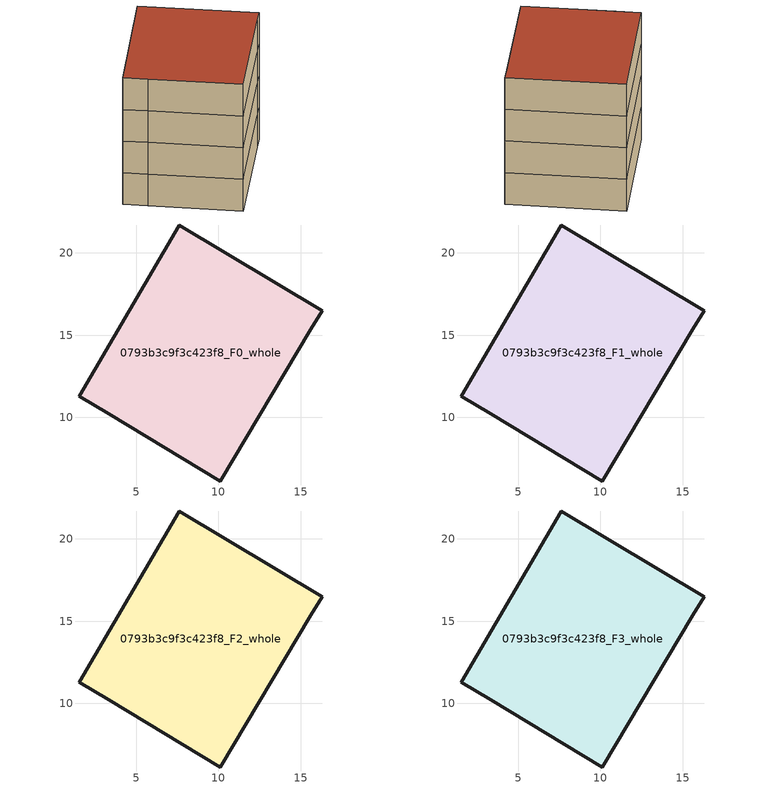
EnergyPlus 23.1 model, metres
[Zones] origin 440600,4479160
0793b3c9f3c423f8_F0_whole
 floor ground (EU_floor_Construction): 16.32,16.48 15.62,15.37 10.12,6.14 3.32,10.23 1.53,11.28 7.63,21.7 z0
 wall outside (EU_wall_Construction): 10.12,6.14 15.62,15.37 16.32,16.48 7.63,21.7 1.53,11.28 3.32,10.23 10.12,6.14 z0:3
0793b3c9f3c423f8_F1_whole
 floor to 0793b3c9f3c423f8_F0_whole (EU_floor_Construction): 16.32,16.48 15.62,15.37 10.12,6.14 3.32,10.23 1.53,11.28 7.63,21.7 z3
 wall outside (EU_wall_Construction): 10.12,6.14 15.62,15.37 16.32,16.48 7.63,21.7 1.53,11.28 3.32,10.23 10.12,6.14 z3:6
0793b3c9f3c423f8_F2_whole
 floor to 0793b3c9f3c423f8_F1_whole (EU_floor_Construction): 16.32,16.48 15.62,15.37 10.12,6.14 3.32,10.23 1.53,11.28 7.63,21.7 z6
 wall outside (EU_wall_Construction): 10.12,6.14 15.62,15.37 16.32,16.48 7.63,21.7 1.53,11.28 3.32,10.23 10.12,6.14 z6:9
0793b3c9f3c423f8_F3_whole
 floor to 0793b3c9f3c423f8_F2_whole (EU_floor_Construction): 16.32,16.48 15.62,15.37 10.12,6.14 3.32,10.23 1.53,11.28 7.63,21.7 z9
 wall outside (EU_wall_Construction): 10.12,6.14 15.62,15.37 16.32,16.48 7.63,21.7 1.53,11.28 3.32,10.23 10.12,6.14 z9:12
 roof outside (EU_roof_Construction): 10.12,6.14 15.62,15.37 16.32,16.48 7.63,21.7 1.53,11.28 3.32,10.23 z12
[Building]
EU S2 Campaign: North Axis=0; Terrain=City; Solar Distribution=FullExterior
[Site:Location]
Madrid: Latitude=40.5; Longitude=-3.5; Time Zone=1; Elevation=609
[SizingPeriod:WeatherFileDays]
AnnualSizingPeriod: Begin Month=1; Begin Day of Month=1; End Month=12; End Day of Month=31; Day of Week for Start Day=Monday; Use Weather File Daylight Saving Period=No; Use Weather File Rain and Snow Indicators=No
[MATERIAL]
EU_InternalMass_Material: Roughness=MediumRough; Thickness=0.1; Conductivity=1; Density=1800; Specific Heat=900; Thermal Absorptance=0.9; Solar Absorptance=0.7; Visible Absorptance=0.7
[MATERIAL:NOMASS] Roughness=MediumRough; Thermal Absorptance=0.9; Solar Absorptance=0.7; Visible Absorptance=0.7
Name | Thermal Resistance
EU_wall_NoMass; EU_roof_NoMass | 2.16768
EU_floor_NoMass | 1.14339
[CONSTRUCTION]
EU_wall_Construction: EU_wall_NoMass
EU_roof_Construction: EU_roof_NoMass
EU_floor_Construction: EU_floor_NoMass
EU_InternalMass_Construction: EU_InternalMass_Material
[ZONE] Type=1; Multiplier=1; Ceiling Height=autocalculate; Volume=363.762; Floor Area=autocalculate; Part of Total Floor Area=Yes
0793b3c9f3c423f8_F0_whole; 0793b3c9f3c423f8_F1_whole; 0793b3c9f3c423f8_F2_whole; 0793b3c9f3c423f8_F3_whole
[INTERNALMASS] Construction=EU_InternalMass_Construction; Surface Area=121.254
Name | Zone or ZoneList
0793b3c9f3c423f8_F0_whole_EU_InternalMass | 0793b3c9f3c423f8_F0_whole
0793b3c9f3c423f8_F1_whole_EU_InternalMass | 0793b3c9f3c423f8_F1_whole
0793b3c9f3c423f8_F2_whole_EU_InternalMass | 0793b3c9f3c423f8_F2_whole
0793b3c9f3c423f8_F3_whole_EU_InternalMass | 0793b3c9f3c423f8_F3_whole
[OTHEREQUIPMENT] Fuel Type=Electricity; Design Level Calculation Method=Watts/Area; Power per Zone Floor Area=1; Fraction Latent=0; Fraction Radiant=0; Fraction Lost=0; Carbon Dioxide Generation Rate=0; EndUse Subcategory=EU_Step8_InternalGains
Name | Zone or ZoneList or Space or SpaceList | Schedule
EU_Step8_InternalGain_0793b3c9f3c423f8_F0_whole_f000 | 0793b3c9f3c423f8_F0_whole | EU_Step8_GainSchedule_0793b3c9f3c423f8_F0_whole_f000
EU_Step8_InternalGain_0793b3c9f3c423f8_F1_whole_f000 | 0793b3c9f3c423f8_F1_whole | EU_Step8_GainSchedule_0793b3c9f3c423f8_F1_whole_f000
EU_Step8_InternalGain_0793b3c9f3c423f8_F2_whole_f000 | 0793b3c9f3c423f8_F2_whole | EU_Step8_GainSchedule_0793b3c9f3c423f8_F2_whole_f000
EU_Step8_InternalGain_0793b3c9f3c423f8_F3_whole_f000 | 0793b3c9f3c423f8_F3_whole | EU_Step8_GainSchedule_0793b3c9f3c423f8_F3_whole_f000
[ZONEVENTILATION:DESIGNFLOWRATE] Schedule=EU_AlwaysOn; Design Flow Rate Calculation Method=AirChanges/Hour; Air Changes per Hour=0.480546; Ventilation Type=Natural; Fan Pressure Rise=0; Fan Total Efficiency=1; Constant Term Coefficient=1; Temperature Term Coefficient=0; Velocity Term Coefficient=0; Velocity Squared Term Coefficient=0; Minimum Indoor Temperature=-100; Maximum Indoor Temperature=100; Delta Temperature=-100; Minimum Outdoor Temperature=-100; Maximum Outdoor Temperature=100; Maximum Wind Speed=40
Name | Zone or ZoneList or Space or SpaceList
EU_ConstantAir_0793b3c9f3c423f8_F0_whole | 0793b3c9f3c423f8_F0_whole
EU_ConstantAir_0793b3c9f3c423f8_F1_whole | 0793b3c9f3c423f8_F1_whole
EU_ConstantAir_0793b3c9f3c423f8_F2_whole | 0793b3c9f3c423f8_F2_whole
EU_ConstantAir_0793b3c9f3c423f8_F3_whole | 0793b3c9f3c423f8_F3_whole
[HVACTEMPLATE:THERMOSTAT] Constant Heating Setpoint=20; Constant Cooling Setpoint=50
EU_HeatOnly_0793b3c9f3c423f8_F0_whole; EU_HeatOnly_0793b3c9f3c423f8_F1_whole; EU_HeatOnly_0793b3c9f3c423f8_F2_whole; EU_HeatOnly_0793b3c9f3c423f8_F3_whole
[HVACTEMPLATE:ZONE:IDEALLOADSAIRSYSTEM] System Availability Schedule=EU_AlwaysOn; Maximum Heating Supply Air Temperature=50; Minimum Cooling Supply Air Temperature=13; Maximum Heating Supply Air Humidity Ratio=0.0156; Minimum Cooling Supply Air Humidity Ratio=0.0077; Heating Limit=NoLimit; Cooling Limit=NoLimit; Heating Availability Schedule=EU_AlwaysOn; Cooling Availability Schedule=EU_CoolingOff; Dehumidification Control Type=ConstantSensibleHeatRatio; Cooling Sensible Heat Ratio=0.7; Dehumidification Setpoint=60; Humidification Control Type=None; Humidification Setpoint=30; Outdoor Air Method=None; Outdoor Air Flow Rate per Person=0.00944; Outdoor Air Flow Rate per Zone Floor Area=0; Outdoor Air Flow Rate per Zone=0; Demand Controlled Ventilation Type=None; Outdoor Air Economizer Type=NoEconomizer; Heat Recovery Type=None; Sensible Heat Recovery Effectiveness=0.7; Latent Heat Recovery Effectiveness=0.65
Name | Template Thermostat
0793b3c9f3c423f8_F0_whole | EU_HeatOnly_0793b3c9f3c423f8_F0_whole
0793b3c9f3c423f8_F1_whole | EU_HeatOnly_0793b3c9f3c423f8_F1_whole
0793b3c9f3c423f8_F2_whole | EU_HeatOnly_0793b3c9f3c423f8_F2_whole
0793b3c9f3c423f8_F3_whole | EU_HeatOnly_0793b3c9f3c423f8_F3_whole
[SIZING:ZONE] Zone Cooling Design Supply Air Temperature Input Method=SupplyAirTemperature; Zone Cooling Design Supply Air Temperature=13; Zone Heating Design Supply Air Temperature Input Method=SupplyAirTemperature; Zone Heating Design Supply Air Temperature=50; Zone Cooling Design Supply Air Humidity Ratio=0.008; Zone Heating Design Supply Air Humidity Ratio=0.008; Cooling Design Air Flow Method=DesignDay; Cooling Design Air Flow Rate=0; Cooling Minimum Air Flow per Zone Floor Area=0.000762; Cooling Minimum Air Flow=0; Cooling Minimum Air Flow Fraction=0.2; Heating Design Air Flow Method=DesignDay; Heating Design Air Flow Rate=0; Heating Maximum Air Flow per Zone Floor Area=0.002032; Heating Maximum Air Flow=0.141576; Heating Maximum Air Flow Fraction=0.3; Account for Dedicated Outdoor Air System=No; Dedicated Outdoor Air System Control Strategy=NeutralSupplyAir; Dedicated Outdoor Air Low Setpoint Temperature for Design=autosize; Dedicated Outdoor Air High Setpoint Temperature for Design=autosize; Zone Load Sizing Method=Sensible Load Only No Latent Load; Zone Latent Cooling Design Supply Air Humidity Ratio Input Method=HumidityRatioDifference; Zone Cooling Design Supply Air Humidity Ratio Difference=0.005; Zone Latent Heating Design Supply Air Humidity Ratio Input Method=HumidityRatioDifference; Zone Humidification Design Supply Air Humidity Ratio Difference=0.005
0793b3c9f3c423f8_F0_whole; 0793b3c9f3c423f8_F1_whole; 0793b3c9f3c423f8_F2_whole; 0793b3c9f3c423f8_F3_whole
[SCHEDULE:CONSTANT]
Name | Hourly Value
EU_AlwaysOn | 1
EU_CoolingOff | 0
[SCHEDULE:FILE] Column Number=1; Rows to Skip at Top=0; Number of Hours of Data=8760; Column Separator=Comma; Interpolate to Timestep=No; Minutes per Item=60; Adjust Schedule for Daylight Savings=Yes
Name | File
EU_Step8_GainSchedule_0793b3c9f3c423f8_F0_whole_f000 | C:\Users\o_iseri\Desktop\OpenUBEM\openubem\outputs\eu_evidence\EU-11\ES-MAD-BERRUGUETE\idfs\0793b3c9f3c423f8\0793b3c9f3c423f8_F0_whole_f000_gain.csv
EU_Step8_GainSchedule_0793b3c9f3c423f8_F1_whole_f000 | C:\Users\o_iseri\Desktop\OpenUBEM\openubem\outputs\eu_evidence\EU-11\ES-MAD-BERRUGUETE\idfs\0793b3c9f3c423f8\0793b3c9f3c423f8_F1_whole_f000_gain.csv
EU_Step8_GainSchedule_0793b3c9f3c423f8_F2_whole_f000 | C:\Users\o_iseri\Desktop\OpenUBEM\openubem\outputs\eu_evidence\EU-11\ES-MAD-BERRUGUETE\idfs\0793b3c9f3c423f8\0793b3c9f3c423f8_F2_whole_f000_gain.csv
EU_Step8_GainSchedule_0793b3c9f3c423f8_F3_whole_f000 | C:\Users\o_iseri\Desktop\OpenUBEM\openubem\outputs\eu_evidence\EU-11\ES-MAD-BERRUGUETE\idfs\0793b3c9f3c423f8\0793b3c9f3c423f8_F3_whole_f000_gain.csv
